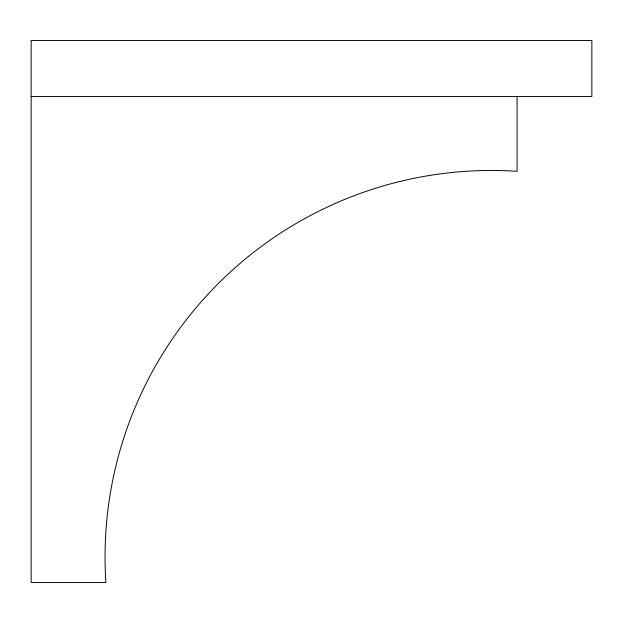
<?xml version="1.0" encoding="UTF-8"?>
<svg xmlns="http://www.w3.org/2000/svg" width="623" height="623" viewBox="0 0 623 623"><rect width="100%" height="100%" fill="white"/><g stroke="black" fill="none" stroke-linecap="round" stroke-linejoin="round"><path stroke-width="0.93" d="M31.15 96.565L591.85 96.565L591.85 40.495L31.15 40.495L31.15 582.505L105.91 582.505A386.369 386.369 0 0 1 517.09 171.325L517.09 96.565"/></g></svg>
